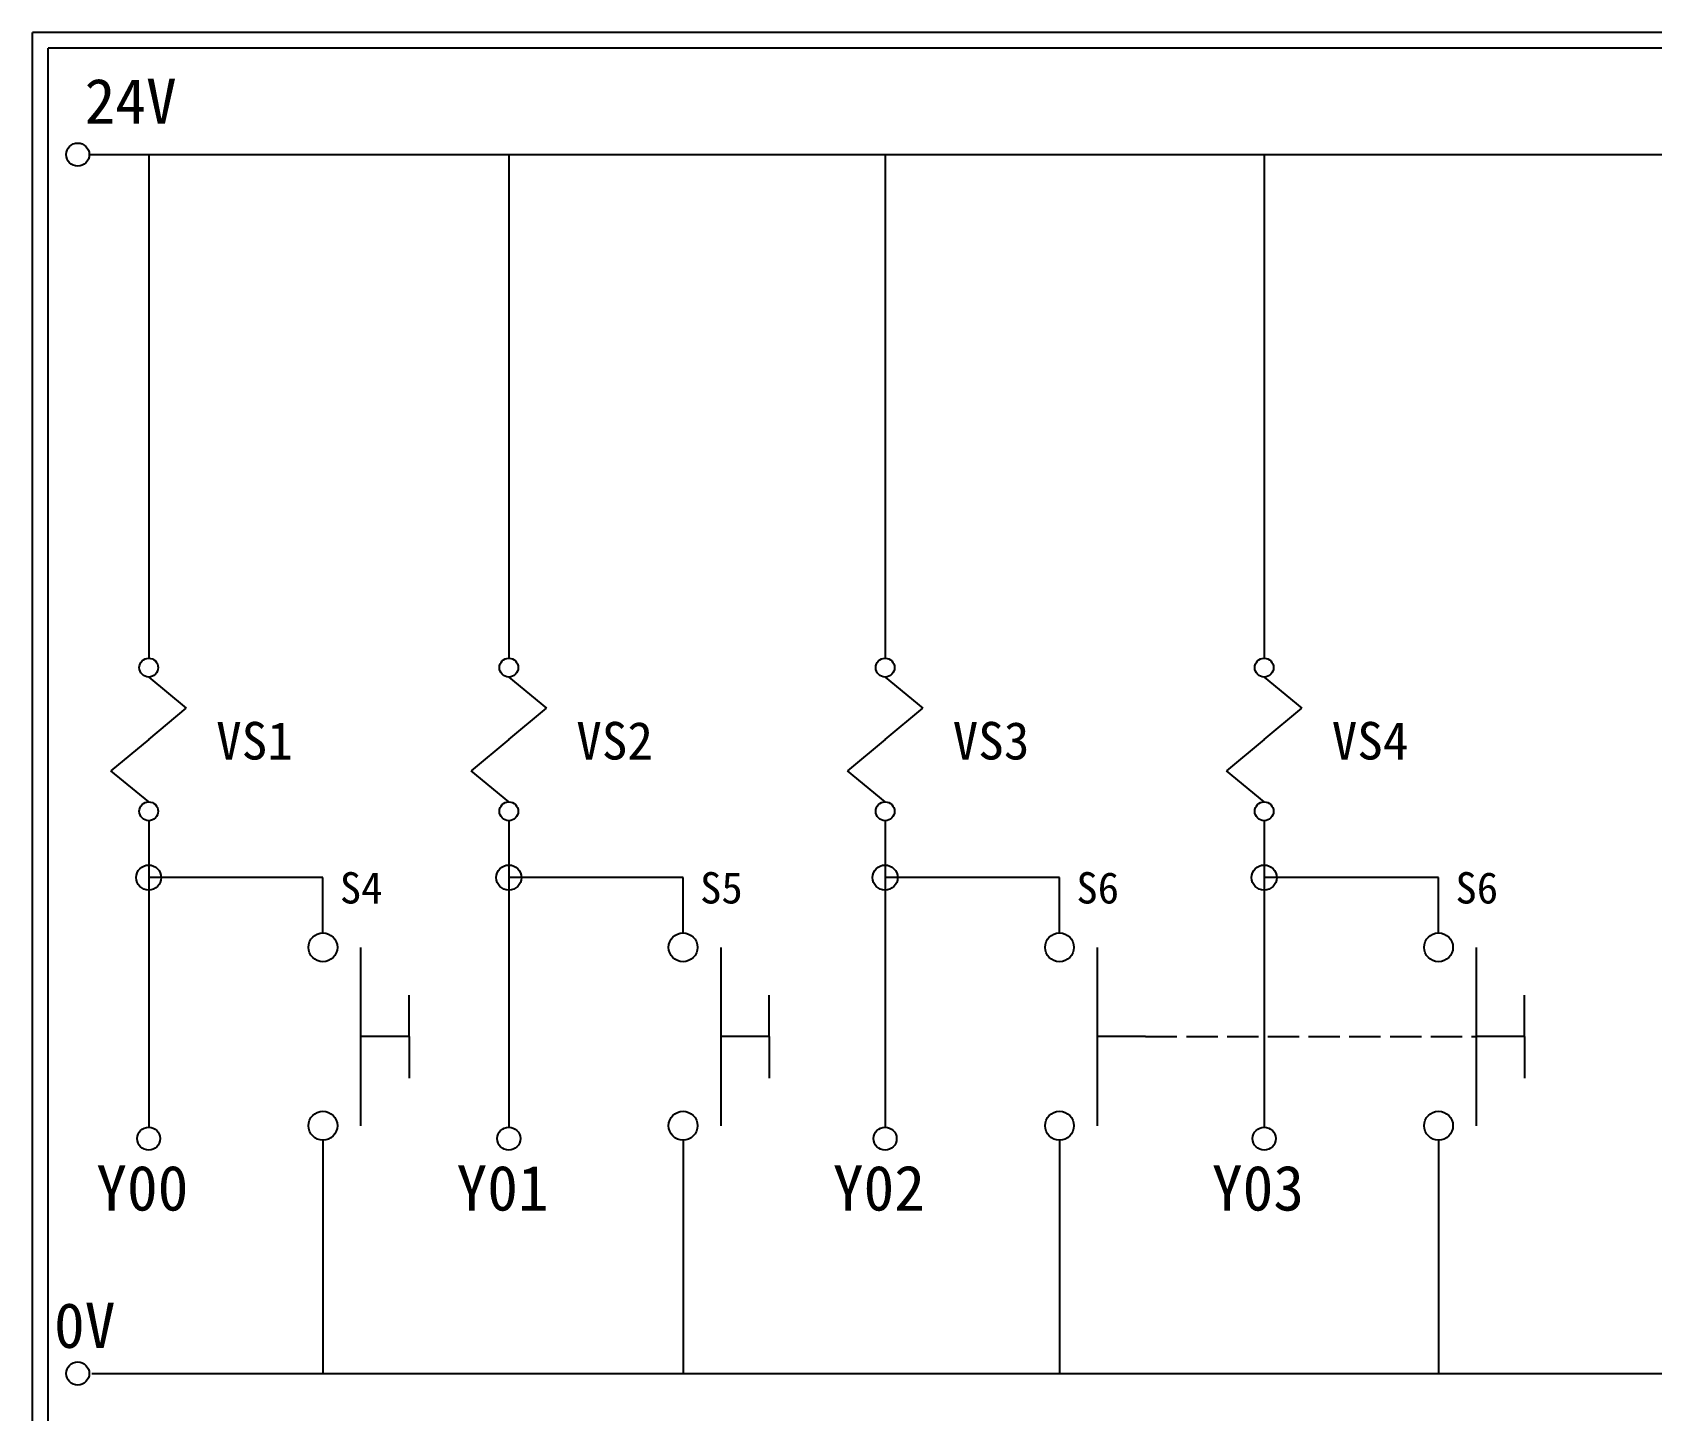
# Model space of a CAD drawing. Extents: x 926 to 1213, y 3 to 207.
# Drawn here: x 925.7 to 1054.9, y 97 to 207 of the extents above; entities that cross this region are included whole.
import ezdxf

# ---------------------------------------------------------------- set-up
doc = ezdxf.new("R2010")
doc.units = 0
doc.linetypes.add('HIDDEN0', pattern=[65, 50, -15])
doc.layers.get('0').update_dxf_attribs({"linetype": 'CONTINUOUS'})
doc.layers.add('圖框層', color=7, linetype='CONTINUOUS')
doc.layers.add('標尺寸層', color=3, linetype='CONTINUOUS')
doc.styles.add('STSL', font='KAIU.TTF')

msp = doc.modelspace()

# ---------------------------------------------------------------- linework, layer by layer
for p, q in [((955.79, 126.84), (955.79, 130.15)), ((984.52, 126.84), (984.52, 130.15)), ((1044.79, 126.84), (1044.79, 130.15)), ((955.79, 126.84), (955.79, 123.53)), ((984.52, 126.84), (984.52, 123.53)), ((1044.79, 126.84), (1044.79, 123.53))]:
    msp.add_line(p, q)
at = {"layer": '圖框層', "color": 7}
for p, q in [((1212.74, 206.97), (925.74, 206.97)), ((925.74, 3), (925.74, 206.97)), ((1211.49, 205.72), (926.99, 205.72)), ((926.99, 4.25), (926.99, 205.72))]:
    msp.add_line(p, q, dxfattribs=at)
at = {"layer": '標尺寸層', "color": 7}
for p, q in [((930.28, 197.22), (1207.88, 197.22)), ((935.02, 197.22), (935.02, 157.03)), ((963.75, 197.22), (963.75, 157.03)), ((993.77, 197.22), (993.77, 157.03)), ((1024.01, 197.22), (1024.01, 157.03)), ((935.02, 155.53), (938.02, 153.04)), ((963.75, 155.53), (966.75, 153.04)), ((993.77, 155.53), (996.78, 153.04)), ((1024.01, 155.53), (1027.01, 153.04)), ((935.02, 150.55), (938.02, 153.04)), ((963.75, 150.55), (966.75, 153.04)), ((993.77, 150.55), (996.78, 153.04)), ((1024.01, 150.55), (1027.01, 153.04)), ((935.02, 150.55), (932.01, 148.06)), ((963.75, 150.55), (960.74, 148.06)), ((993.77, 150.55), (990.77, 148.06)), ((1024.01, 150.55), (1021.01, 148.06)), ((935.02, 145.57), (932.01, 148.06)), ((963.75, 145.57), (960.74, 148.06)), ((993.77, 145.57), (990.77, 148.06)), ((1024.01, 145.57), (1021.01, 148.06)), ((935.02, 144.07), (935.02, 119.62)), ((963.75, 144.07), (963.75, 119.62)), ((993.77, 144.07), (993.77, 119.62)), ((1024.01, 144.07), (1024.01, 119.62)), ((951.92, 133.96), (951.92, 119.73)), ((980.66, 133.96), (980.66, 119.73)), ((1010.68, 133.96), (1010.68, 119.73)), ((1040.92, 133.96), (1040.92, 119.73)), ((955.79, 126.84), (951.92, 126.84)), ((984.52, 126.84), (980.66, 126.84)), ((1014.55, 126.84), (1010.68, 126.84)), ((1044.79, 126.84), (1040.92, 126.84)), ((948.92, 118.58), (948.92, 99.96)), ((977.65, 118.58), (977.65, 99.96)), ((1007.68, 118.58), (1007.68, 99.96)), ((1037.92, 118.58), (1037.92, 99.96)), ((930.49, 99.96), (1208.36, 99.96))]:
    msp.add_line(p, q, dxfattribs=at)
at = {"layer": '標尺寸層'}
for p, q in [((948.92, 139.53), (935.02, 139.53)), ((948.92, 135.11), (948.92, 139.53)), ((977.65, 139.53), (963.75, 139.53)), ((977.65, 135.11), (977.65, 139.53)), ((1007.68, 139.53), (993.77, 139.53)), ((1007.68, 135.11), (1007.68, 139.53)), ((1037.92, 139.53), (1024.01, 139.53)), ((1037.92, 135.11), (1037.92, 139.53))]:
    msp.add_line(p, q, dxfattribs=at)
at = {"layer": '標尺寸層', "linetype": 'HIDDEN0', "ltscale": 0.05}
msp.add_line((1014.55, 126.84), (1040.92, 126.84), dxfattribs=at)
at = {"layer": '標尺寸層', "color": 7}
for centre, radius in [((929.36, 197.22), 0.92), ((935.02, 156.28), 0.751), ((963.75, 156.28), 0.751), ((993.77, 156.28), 0.751), ((1024.01, 156.28), 0.751), ((935.02, 144.82), 0.751), ((963.75, 144.82), 0.751), ((993.77, 144.82), 0.751), ((1024.01, 144.82), 0.751), ((948.92, 133.96), 1.15), ((977.65, 133.96), 1.15), ((1007.68, 133.96), 1.15), ((1037.92, 133.96), 1.15), ((948.92, 119.73), 1.15), ((977.65, 119.73), 1.15), ((1007.68, 119.73), 1.15), ((1037.92, 119.73), 1.15), ((935.02, 118.7), 0.92), ((963.75, 118.7), 0.92), ((993.77, 118.7), 0.92), ((1024.01, 118.7), 0.92), ((929.36, 99.96), 0.92)]:
    msp.add_circle(centre, radius, dxfattribs=at)
at = {"layer": '標尺寸層'}
for centre in [(935.02, 139.53), (963.75, 139.53), (993.77, 139.53), (1024.01, 139.53)]:
    msp.add_circle(centre, 1, dxfattribs=at)

# ---------------------------------------------------------------- texts
at = {"layer": '圖框層', "color": 4, "style": 'STSL'}
for s, height, p in [('24V', 3.6, (929.91, 199.68)), ('VS1', 3, (940.4, 148.95)), ('VS2', 3, (969.13, 148.95)), ('VS3', 3, (999.16, 148.95)), ('VS4', 3, (1029.4, 148.95)), ('S4', 2.5, (950.27, 137.46)), ('S5', 2.5, (979.01, 137.46)), ('S6', 2.5, (1009.03, 137.46)), ('S6', 2.5, (1039.27, 137.46)), ('Y00', 3.6, (930.84, 112.96)), ('Y01', 3.6, (959.58, 112.96)), ('Y02', 3.6, (989.6, 112.96)), ('Y03', 3.6, (1019.84, 112.96)), ('0V', 3.6, (927.47, 102))]:
    msp.add_text(s, height=height, dxfattribs=at).set_placement(p)

doc.saveas('drawing.dxf')
